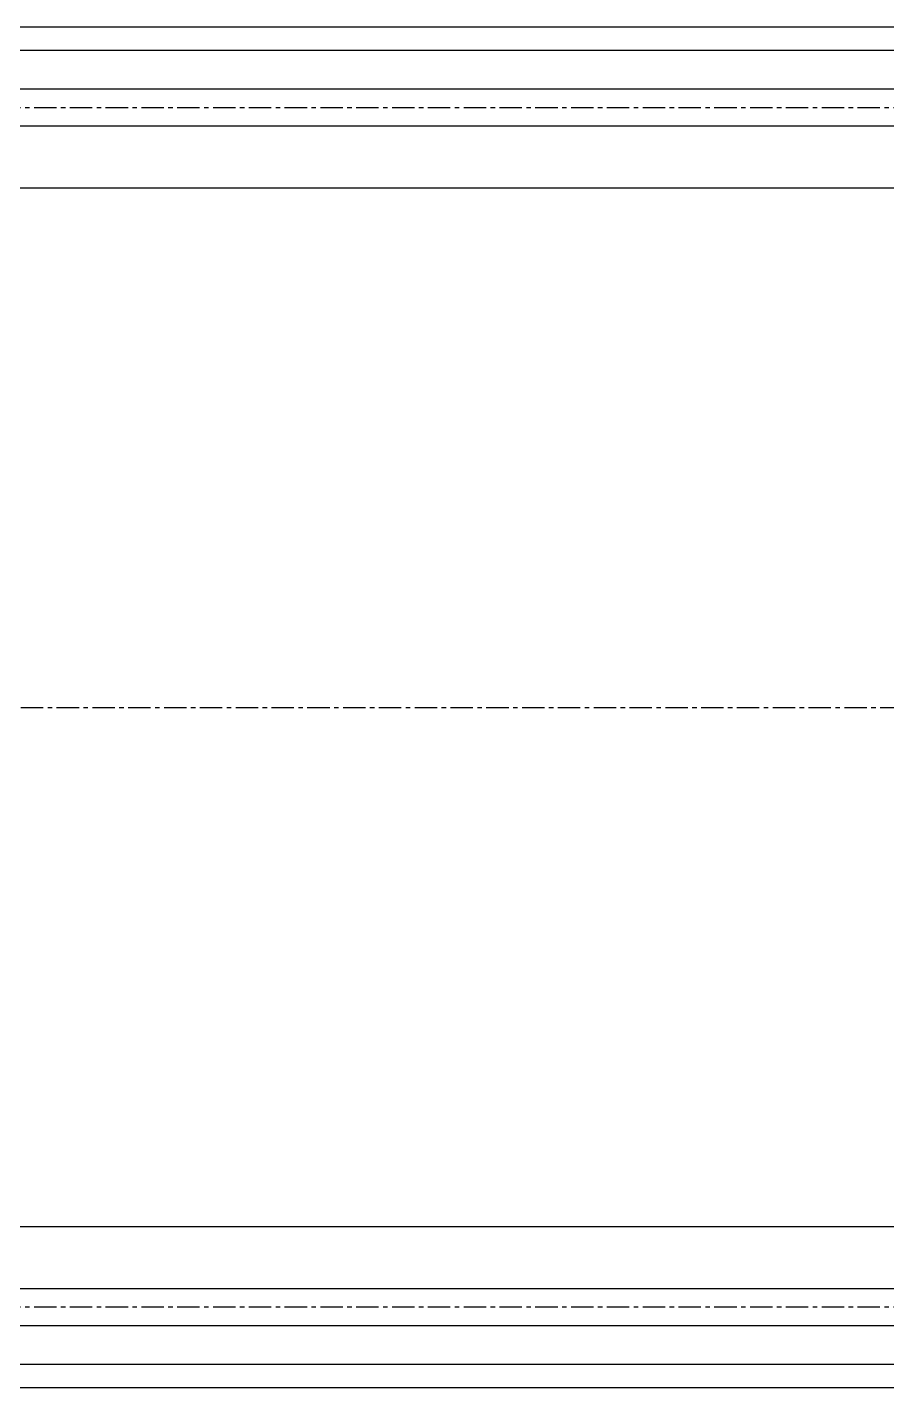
# Model space of a CAD drawing. Header units: inches. Extents: x 0 to 77285, y -118 to 40065.
# Drawn here: x 3767.9 to 4008, y 38768.8 to 39148.8 of the extents above; entities that cross this region are included whole.
import ezdxf

# ---------------------------------------------------------------- set-up
doc = ezdxf.new("R2010")
doc.units = ezdxf.units.IN
doc.header["$LTSCALE"] = 5
doc.header["$MEASUREMENT"] = 0
doc.linetypes.add('CENTER', pattern=[2, 1.25, -0.25, 0.25, -0.25])
for name, color, linetype in [('11', 1, 'CENTER'), ('B', 123, 'Continuous'), ('G', 231, 'Continuous')]:
    doc.layers.add(name, color=color, linetype=linetype)

# ---------------------------------------------------------------- blocks, each defined once
blk = doc.blocks.new('A$Cb3a7dc42')
for p, q in [((-1340, 190), (-70.07, 190)), ((-1340, 145), (-70.07, 145)), ((-1340, -145), (-70.07, -145)), ((-1340, -190), (-70.07, -190))]:
    blk.add_line(p, q)
at = {"layer": '11'}
for p, q in [((-1340, 167.5), (-70.07, 167.5)), ((-70.07, 0), (-1340, 0)), ((-1340, -167.5), (-70.07, -167.5))]:
    blk.add_line(p, q, dxfattribs=at)
at = {"layer": 'B'}
for p, q in [((-1340, 172.65), (-70.07, 172.65)), ((-1340, 162.35), (-70.07, 162.35)), ((-1340, -162.35), (-70.07, -162.35)), ((-1340, -172.65), (-70.07, -172.65))]:
    blk.add_line(p, q, dxfattribs=at)
at = {"layer": 'G'}
for p, q in [((-1340, 183.5), (-70.07, 183.5)), ((-1340, -183.5), (-70.07, -183.5))]:
    blk.add_line(p, q, dxfattribs=at)

msp = doc.modelspace()

# ---------------------------------------------------------------- block references
at = {"rotation": 180}
msp.add_blockref('A$Cb3a7dc42', (2856.06922565, 38958.7641781), dxfattribs=at)

doc.saveas('drawing.dxf')
